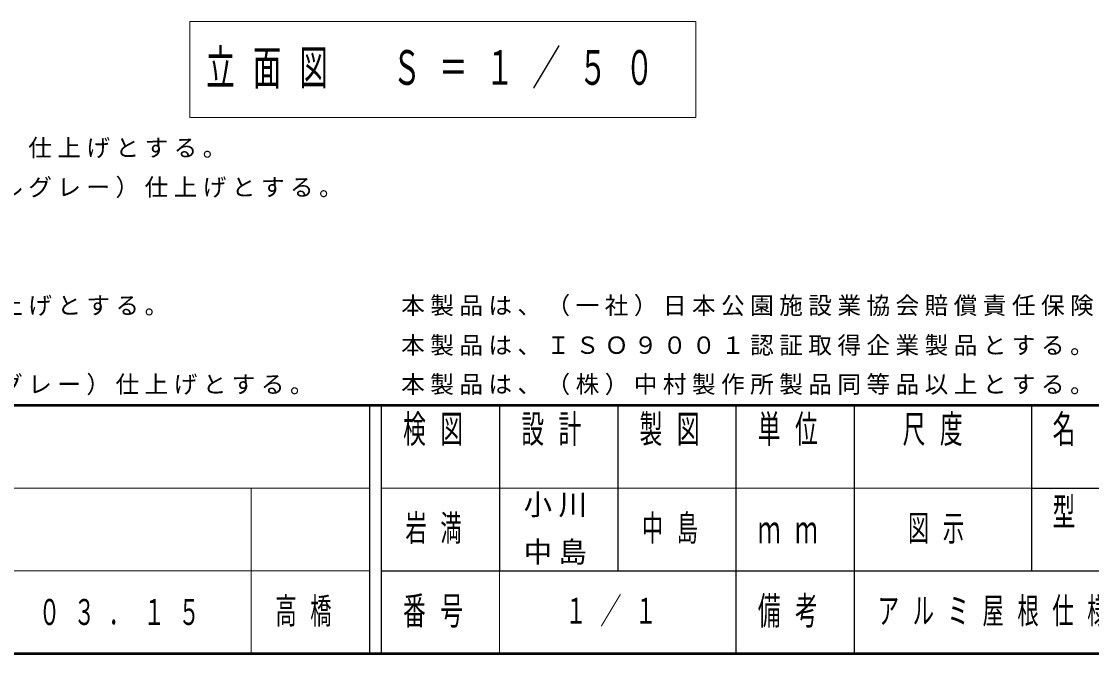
# Model space of a CAD drawing. Units: millimetres on the paper, scale 1:50. Extents: x -365 to 10, y -38 to 257.
# Drawn here: x -267.9 to -177.4, y 0 to 53.5 of the extents above; entities that cross this region are included whole.
import ezdxf

# ---------------------------------------------------------------- set-up
doc = ezdxf.new("R2010")
doc.units = ezdxf.units.MM
doc.layers.add('LY_1', color=7, linetype='Continuous', lineweight=25)
doc.layers.add('LY_2', color=7, linetype='Continuous', lineweight=13)
doc.styles.add('ＭＳ ゴシック', font='')
doc.styles.get('ＭＳ ゴシック').set_extended_font_data('MS Gothic')

msp = doc.modelspace()

# ---------------------------------------------------------------- linework, layer by layer
at = {"layer": 'LY_1', "lineweight": 13}
for p, q in [((-253.691, 53.456), (-253.691, 45.323)), ((-210.891, 53.456), (-253.691, 53.456)), ((-210.891, 45.323), (-210.891, 53.456)), ((-253.691, 45.323), (-210.891, 45.323))]:
    msp.add_line(p, q, dxfattribs=at)
at = {"layer": 'LY_2', "lineweight": 50}
for p, q in [((-365, 21), (0, 21)), ((-365, 0), (0, 0))]:
    msp.add_line(p, q, dxfattribs=at)
at = {"layer": 'LY_2', "lineweight": 25}
for p, q in [((-238.5, 21), (-238.5, 0)), ((-237.5, 21), (-237.5, 0)), ((-227.5, 21), (-227.5, 7)), ((-217.5, 21), (-217.5, 7)), ((-207.5, 21), (-207.5, 0)), ((-197.5, 21), (-197.5, 7)), ((-182.5, 21), (-182.5, 7)), ((-182.5, 14), (-70, 14)), ((-237.5, 7), (0, 7)), ((-197.5, 7), (-197.5, 0))]:
    msp.add_line(p, q, dxfattribs=at)
at = {"layer": 'LY_2'}
for p, q in [((-365, 14), (-238.5, 14)), ((-248.5, 14), (-248.5, 0)), ((-237.5, 14), (-182.5, 14)), ((-365, 7), (-238.5, 7)), ((-227.5, 7), (-227.5, 0))]:
    msp.add_line(p, q, dxfattribs=at)

# ---------------------------------------------------------------- texts
at = {"layer": 'LY_1', "style": 'ＭＳ ゴシック'}
for s, insert, char_height, attachment_point in [('\\T1.64;\\W0.6;立面図\u3000Ｓ＝１／５０', (-252.291, 49.389), 2.933, 4), ('\\T1.23;鋼材は、電気亜鉛メッキ処理の上、ポリエステル樹脂粉体塗装（チャコールグレー）仕上げとする。', (-360.814, 41.848), 1.466, 7), ('\\T1.23;鋳鉄は、ＦＣＤ４５０とし、亜鉛溶射処理の上、ウレタン樹脂塗料塗装（チャコールグレー）仕上げとする。', (-360.814, 38.515), 1.466, 7), ('\\T1.23;アルミ合金鋳物は、ＡＣ３Ａとし、ウレタン樹脂塗料塗装（チャコールグレー）仕上げとする。', (-360.814, 28.515), 1.466, 7), ('\\T1.23;本製品は、（一社）日本公園施設業協会賠償責任保険加入製品とする。', (-235.814, 28.515), 1.466, 7), ('\\T1.23;本製品は、ＩＳＯ９００１認証取得企業製品とする。', (-235.814, 25.181), 1.466, 7), ('\\T1.23;棟包はステンレス（ＳＵＳ３０４）とし、ポリエステル樹脂粉体塗装（チャコールグレー）仕上げとする。', (-360.814, 21.848), 1.466, 7), ('\\T1.23;本製品は、（株）中村製作所製品同等品以上とする。', (-235.814, 21.848), 1.466, 7), ('\\T1.23;小川', (-222.5, 12.5), 1.76, 5), ('\\T1.64;\\W0.6;岩満', (-232.5, 10.5), 2.199, 5), ('\\T1.64;\\W0.6;中島', (-212.5, 10.5), 2.199, 5), ('\\T1.64;\\W0.6;図示', (-190, 10.5), 2.199, 5), ('\\T1.23;中島', (-222.5, 8.5), 1.76, 5), ('\\T1.64;\\W0.6;２３．０３．１５', (-263.5, 3.5), 2.199, 5), ('\\T1.64;\\W0.6;高橋', (-243.5, 3.5), 2.199, 5), ('\\T1.64;\\W0.6;１／１', (-217.5, 3.5), 2.199, 5), ('\\T1.64;\\W0.6;アルミ屋根仕様／ＲＣ基礎', (-195.5, 3.5), 2.199, 4)]:
    msp.add_mtext(s, dxfattribs=dict(at, insert=insert, char_height=char_height, attachment_point=attachment_point))
at = {"layer": 'LY_2', "color": 4, "char_height": 2.346, "style": 'ＭＳ ゴシック'}
for s, insert, attachment_point in [('\\T1.64;\\W0.6;検図', (-232.5, 20.167), 2), ('\\T1.64;\\W0.6;設計', (-222.5, 20.167), 2), ('\\T1.64;\\W0.6;製図', (-212.5, 20.167), 2), ('\\T1.64;\\W0.6;単位', (-202.5, 20.167), 2), ('\\T1.64;\\W0.6;尺度', (-190.25, 20.167), 2), ('\\T1.64;\\W0.6;名\u3000称', (-176, 20.167), 2), ('\\T1.64;\\W0.6;型\u3000番', (-176, 13.167), 2), ('\\T1.64;\\W0.6;ｍｍ', (-202.5, 10.5), 5), ('\\T1.64;\\W0.6;番号', (-232.5, 3.5), 5), ('\\T1.64;\\W0.6;備考', (-202.5, 3.5), 5)]:
    msp.add_mtext(s, dxfattribs=dict(at, insert=insert, attachment_point=attachment_point))

doc.saveas('drawing.dxf')
